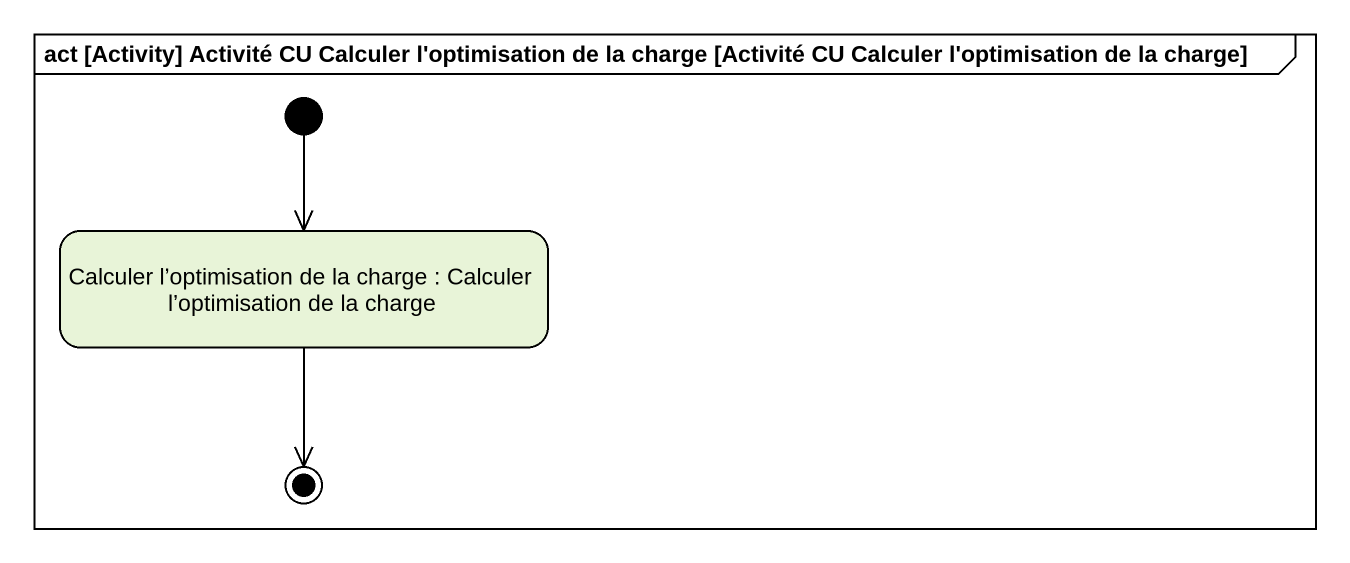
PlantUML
@startuml
mainframe act [Activity] Activité CU Calculer l'optimisation de la charge [Activité CU Calculer l'optimisation de la charge]
hide empty description
state "Calculer l’optimisation de la charge : Calculer l’optimisation de la charge" as Calculer_l_optimisation_de
[*] --> Calculer_l_optimisation_de
Calculer_l_optimisation_de --> [*]
@enduml
